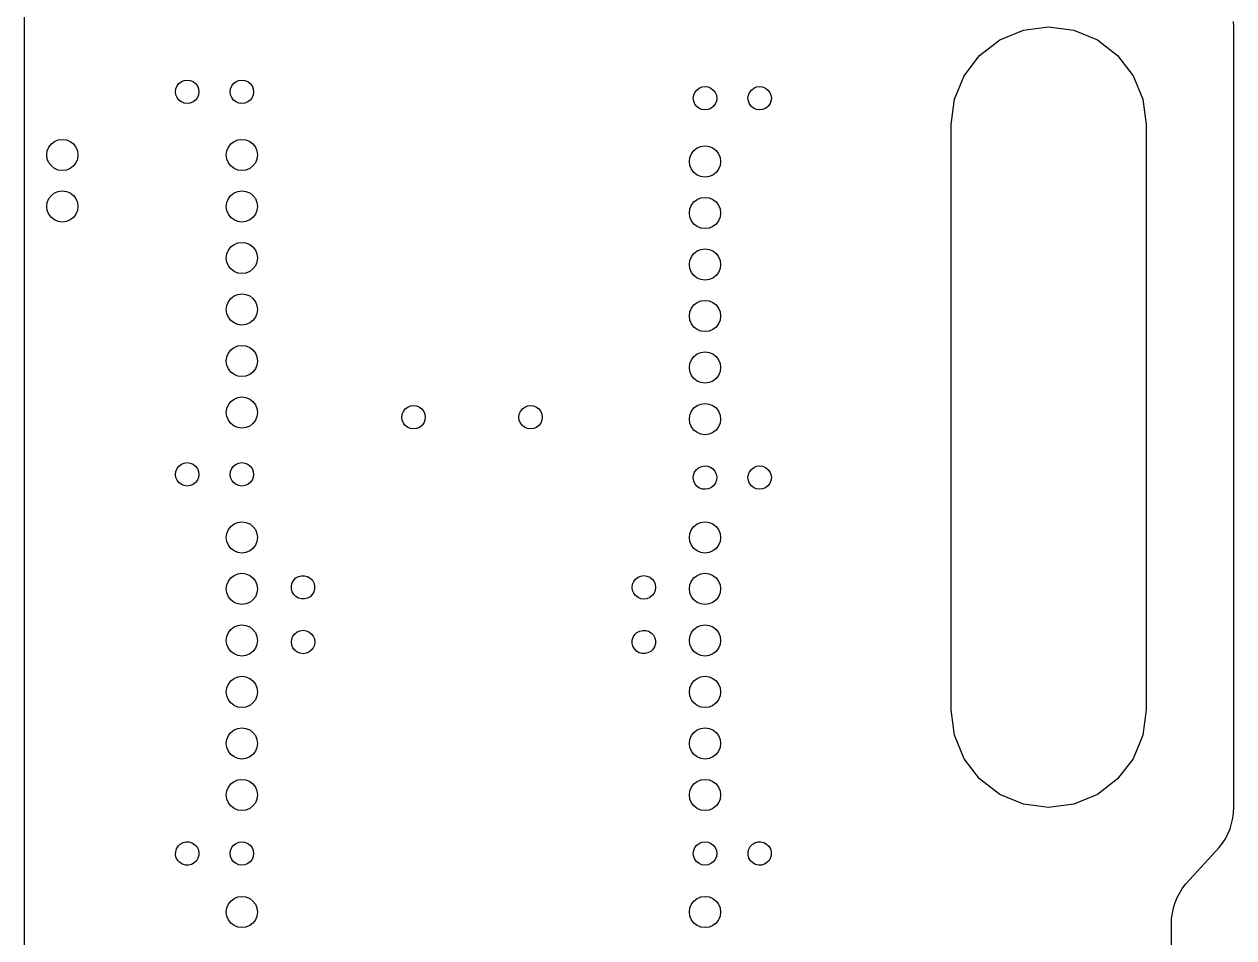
# Model space of a CAD drawing. Header units: millimetres. Extents: x -137 to 184, y -540 to -175.
# Drawn here: x 29.2 to 184.2, y -423.8 to -306.7 of the extents above; entities that cross this region are included whole.
import ezdxf

# ---------------------------------------------------------------- set-up
doc = ezdxf.new("R2010")
doc.units = ezdxf.units.MM
doc.layers.add('SectionCutEdges', color=7, linetype='Continuous')

msp = doc.modelspace()

# ---------------------------------------------------------------- linework, layer by layer
at = {"layer": 'SectionCutEdges'}
for p, q in [((29.21, -174.57), (29.21, -539.57)), ((184.21, -307.07), (184.18, -306.37)), ((154.22, -308.74), (157.24, -307.49)), ((157.24, -307.49), (160.47, -307.07)), ((160.47, -307.07), (163.71, -307.49)), ((163.71, -307.49), (166.72, -308.74)), ((184.21, -407.07), (184.21, -307.07)), ((151.63, -310.73), (154.22, -308.74)), ((166.72, -308.74), (169.31, -310.73)), ((149.65, -313.32), (151.63, -310.73)), ((169.31, -310.73), (171.3, -313.32)), ((48.65, -314.98), (48.8, -314.62)), ((48.8, -314.62), (49.04, -314.31)), ((49.04, -314.31), (49.35, -314.07)), ((49.35, -314.07), (49.71, -313.92)), ((49.71, -313.92), (50.1, -313.87)), ((50.1, -313.87), (50.49, -313.92)), ((50.49, -313.92), (50.85, -314.07)), ((50.85, -314.07), (51.16, -314.31)), ((51.16, -314.31), (51.4, -314.62)), ((51.4, -314.62), (51.55, -314.98)), ((55.65, -314.98), (55.8, -314.62)), ((55.8, -314.62), (56.04, -314.31)), ((56.04, -314.31), (56.35, -314.07)), ((56.35, -314.07), (56.71, -313.92)), ((56.71, -313.92), (57.1, -313.87)), ((57.1, -313.87), (57.49, -313.92)), ((57.49, -313.92), (57.85, -314.07)), ((57.85, -314.07), (58.16, -314.31)), ((58.16, -314.31), (58.4, -314.62)), ((58.4, -314.62), (58.55, -314.98)), ((148.4, -316.33), (149.65, -313.32)), ((171.3, -313.32), (172.55, -316.33)), ((48.6, -315.37), (48.65, -314.98)), ((48.65, -315.76), (48.6, -315.37)), ((48.8, -316.12), (48.65, -315.76)), ((49.04, -316.43), (48.8, -316.12)), ((51.4, -316.12), (51.16, -316.43)), ((51.55, -315.76), (51.4, -316.12)), ((51.55, -314.98), (51.6, -315.37)), ((51.6, -315.37), (51.55, -315.76)), ((55.6, -315.37), (55.65, -314.98)), ((55.65, -315.76), (55.6, -315.37)), ((55.8, -316.12), (55.65, -315.76)), ((56.04, -316.43), (55.8, -316.12)), ((58.4, -316.12), (58.16, -316.43)), ((58.55, -315.76), (58.4, -316.12)), ((58.55, -314.98), (58.6, -315.37)), ((58.6, -315.37), (58.55, -315.76)), ((114.95, -316.21), (115, -315.82)), ((115, -315.82), (115.15, -315.46)), ((115.15, -315.46), (115.39, -315.15)), ((115.39, -315.15), (115.7, -314.91)), ((115.7, -314.91), (116.06, -314.76)), ((116.06, -314.76), (116.45, -314.71)), ((116.45, -314.71), (116.83, -314.76)), ((116.83, -314.76), (117.2, -314.91)), ((117.2, -314.91), (117.51, -315.15)), ((117.51, -315.15), (117.75, -315.46)), ((117.75, -315.46), (117.9, -315.82)), ((117.9, -315.82), (117.95, -316.21)), ((121.95, -316.21), (122, -315.82)), ((122, -315.82), (122.15, -315.46)), ((122.15, -315.46), (122.39, -315.15)), ((122.39, -315.15), (122.7, -314.91)), ((122.7, -314.91), (123.06, -314.76)), ((123.06, -314.76), (123.45, -314.71)), ((123.45, -314.71), (123.83, -314.76)), ((123.83, -314.76), (124.2, -314.91)), ((124.2, -314.91), (124.51, -315.15)), ((124.51, -315.15), (124.75, -315.46)), ((124.75, -315.46), (124.9, -315.82)), ((124.9, -315.82), (124.95, -316.21)), ((49.35, -316.67), (49.04, -316.43)), ((49.71, -316.82), (49.35, -316.67)), ((50.1, -316.87), (49.71, -316.82)), ((50.49, -316.82), (50.1, -316.87)), ((50.85, -316.67), (50.49, -316.82)), ((51.16, -316.43), (50.85, -316.67)), ((56.35, -316.67), (56.04, -316.43)), ((56.71, -316.82), (56.35, -316.67)), ((57.1, -316.87), (56.71, -316.82)), ((57.49, -316.82), (57.1, -316.87)), ((57.85, -316.67), (57.49, -316.82)), ((58.16, -316.43), (57.85, -316.67)), ((115, -316.6), (114.95, -316.21)), ((115.15, -316.96), (115, -316.6)), ((115.39, -317.27), (115.15, -316.96)), ((115.7, -317.51), (115.39, -317.27)), ((116.06, -317.66), (115.7, -317.51)), ((116.45, -317.71), (116.06, -317.66)), ((116.83, -317.66), (116.45, -317.71)), ((117.2, -317.51), (116.83, -317.66)), ((117.51, -317.27), (117.2, -317.51)), ((117.75, -316.96), (117.51, -317.27)), ((117.9, -316.6), (117.75, -316.96)), ((117.95, -316.21), (117.9, -316.6)), ((122, -316.6), (121.95, -316.21)), ((122.15, -316.96), (122, -316.6)), ((122.39, -317.27), (122.15, -316.96)), ((122.7, -317.51), (122.39, -317.27)), ((123.06, -317.66), (122.7, -317.51)), ((123.45, -317.71), (123.06, -317.66)), ((123.83, -317.66), (123.45, -317.71)), ((124.2, -317.51), (123.83, -317.66)), ((124.51, -317.27), (124.2, -317.51)), ((124.75, -316.96), (124.51, -317.27)), ((124.9, -316.6), (124.75, -316.96)), ((124.95, -316.21), (124.9, -316.6)), ((147.97, -319.57), (148.4, -316.33)), ((172.55, -316.33), (172.97, -319.57)), ((147.97, -394.57), (147.97, -319.57)), ((172.97, -319.57), (172.97, -394.57)), ((32.37, -322.47), (32.69, -322.06)), ((32.69, -322.06), (33.1, -321.74)), ((33.1, -321.74), (33.58, -321.54)), ((33.58, -321.54), (34.1, -321.47)), ((34.1, -321.47), (34.62, -321.54)), ((34.62, -321.54), (35.1, -321.74)), ((35.1, -321.74), (35.51, -322.06)), ((35.51, -322.06), (35.83, -322.47)), ((55.37, -322.47), (55.69, -322.06)), ((55.69, -322.06), (56.1, -321.74)), ((56.1, -321.74), (56.58, -321.54)), ((56.58, -321.54), (57.1, -321.47)), ((57.1, -321.47), (57.62, -321.54)), ((57.62, -321.54), (58.1, -321.74)), ((58.1, -321.74), (58.51, -322.06)), ((58.51, -322.06), (58.83, -322.47)), ((115.45, -322.57), (115.93, -322.38)), ((115.93, -322.38), (116.45, -322.31)), ((116.45, -322.31), (116.96, -322.38)), ((116.96, -322.38), (117.45, -322.57)), ((32.1, -323.47), (32.17, -322.95)), ((32.17, -323.99), (32.1, -323.47)), ((32.17, -322.95), (32.37, -322.47)), ((35.83, -322.47), (36.03, -322.95)), ((36.03, -322.95), (36.1, -323.47)), ((36.1, -323.47), (36.03, -323.99)), ((55.1, -323.47), (55.17, -322.95)), ((55.17, -323.99), (55.1, -323.47)), ((55.17, -322.95), (55.37, -322.47)), ((58.83, -322.47), (59.03, -322.95)), ((59.03, -322.95), (59.1, -323.47)), ((59.1, -323.47), (59.03, -323.99)), ((114.45, -324.31), (114.51, -323.79)), ((114.51, -323.79), (114.71, -323.31)), ((114.71, -323.31), (115.03, -322.89)), ((115.03, -322.89), (115.45, -322.57)), ((117.45, -322.57), (117.86, -322.89)), ((117.86, -322.89), (118.18, -323.31)), ((118.18, -323.31), (118.38, -323.79)), ((118.38, -323.79), (118.45, -324.31)), ((32.37, -324.47), (32.17, -323.99)), ((32.69, -324.88), (32.37, -324.47)), ((33.1, -325.2), (32.69, -324.88)), ((33.58, -325.4), (33.1, -325.2)), ((34.1, -325.47), (33.58, -325.4)), ((34.62, -325.4), (34.1, -325.47)), ((35.1, -325.2), (34.62, -325.4)), ((35.51, -324.88), (35.1, -325.2)), ((35.83, -324.47), (35.51, -324.88)), ((36.03, -323.99), (35.83, -324.47)), ((55.37, -324.47), (55.17, -323.99)), ((55.69, -324.88), (55.37, -324.47)), ((56.1, -325.2), (55.69, -324.88)), ((56.58, -325.4), (56.1, -325.2)), ((57.1, -325.47), (56.58, -325.4)), ((57.62, -325.4), (57.1, -325.47)), ((58.1, -325.2), (57.62, -325.4)), ((58.51, -324.88), (58.1, -325.2)), ((58.83, -324.47), (58.51, -324.88)), ((59.03, -323.99), (58.83, -324.47)), ((114.51, -324.82), (114.45, -324.31)), ((114.71, -325.31), (114.51, -324.82)), ((115.03, -325.72), (114.71, -325.31)), ((118.18, -325.31), (117.86, -325.72)), ((118.38, -324.82), (118.18, -325.31)), ((118.45, -324.31), (118.38, -324.82)), ((115.45, -326.04), (115.03, -325.72)), ((115.93, -326.24), (115.45, -326.04)), ((116.45, -326.31), (115.93, -326.24)), ((116.96, -326.24), (116.45, -326.31)), ((117.45, -326.04), (116.96, -326.24)), ((117.86, -325.72), (117.45, -326.04)), ((32.69, -328.66), (33.1, -328.34)), ((33.1, -328.34), (33.58, -328.14)), ((33.58, -328.14), (34.1, -328.07)), ((34.1, -328.07), (34.62, -328.14)), ((34.62, -328.14), (35.1, -328.34)), ((35.1, -328.34), (35.51, -328.66)), ((55.69, -328.66), (56.1, -328.34)), ((56.1, -328.34), (56.58, -328.14)), ((56.58, -328.14), (57.1, -328.07)), ((57.1, -328.07), (57.62, -328.14)), ((57.62, -328.14), (58.1, -328.34)), ((58.1, -328.34), (58.51, -328.66)), ((32.1, -330.07), (32.17, -329.55)), ((32.17, -330.59), (32.1, -330.07)), ((32.17, -329.55), (32.37, -329.07)), ((32.37, -329.07), (32.69, -328.66)), ((35.51, -328.66), (35.83, -329.07)), ((35.83, -329.07), (36.03, -329.55)), ((36.03, -329.55), (36.1, -330.07)), ((36.1, -330.07), (36.03, -330.59)), ((55.1, -330.07), (55.17, -329.55)), ((55.17, -330.59), (55.1, -330.07)), ((55.17, -329.55), (55.37, -329.07)), ((55.37, -329.07), (55.69, -328.66)), ((58.51, -328.66), (58.83, -329.07)), ((58.83, -329.07), (59.03, -329.55)), ((59.03, -329.55), (59.1, -330.07)), ((59.1, -330.07), (59.03, -330.59)), ((114.51, -330.39), (114.71, -329.91)), ((114.71, -329.91), (115.03, -329.49)), ((115.03, -329.49), (115.45, -329.17)), ((115.45, -329.17), (115.93, -328.98)), ((115.93, -328.98), (116.45, -328.91)), ((116.45, -328.91), (116.96, -328.98)), ((116.96, -328.98), (117.45, -329.17)), ((117.45, -329.17), (117.86, -329.49)), ((117.86, -329.49), (118.18, -329.91)), ((118.18, -329.91), (118.38, -330.39)), ((32.37, -331.07), (32.17, -330.59)), ((32.69, -331.48), (32.37, -331.07)), ((33.1, -331.8), (32.69, -331.48)), ((35.51, -331.48), (35.1, -331.8)), ((35.83, -331.07), (35.51, -331.48)), ((36.03, -330.59), (35.83, -331.07)), ((55.37, -331.07), (55.17, -330.59)), ((55.69, -331.48), (55.37, -331.07)), ((56.1, -331.8), (55.69, -331.48)), ((58.51, -331.48), (58.1, -331.8)), ((58.83, -331.07), (58.51, -331.48)), ((59.03, -330.59), (58.83, -331.07)), ((114.45, -330.91), (114.51, -330.39)), ((114.51, -331.42), (114.45, -330.91)), ((114.71, -331.91), (114.51, -331.42)), ((118.38, -331.42), (118.18, -331.91)), ((118.38, -330.39), (118.45, -330.91)), ((118.45, -330.91), (118.38, -331.42)), ((33.58, -332), (33.1, -331.8)), ((34.1, -332.07), (33.58, -332)), ((34.62, -332), (34.1, -332.07)), ((35.1, -331.8), (34.62, -332)), ((56.58, -332), (56.1, -331.8)), ((57.1, -332.07), (56.58, -332)), ((57.62, -332), (57.1, -332.07)), ((58.1, -331.8), (57.62, -332)), ((115.03, -332.32), (114.71, -331.91)), ((115.45, -332.64), (115.03, -332.32)), ((115.93, -332.84), (115.45, -332.64)), ((116.45, -332.91), (115.93, -332.84)), ((116.96, -332.84), (116.45, -332.91)), ((117.45, -332.64), (116.96, -332.84)), ((117.86, -332.32), (117.45, -332.64)), ((118.18, -331.91), (117.86, -332.32)), ((56.1, -334.94), (56.58, -334.74)), ((56.58, -334.74), (57.1, -334.67)), ((57.1, -334.67), (57.62, -334.74)), ((57.62, -334.74), (58.1, -334.94)), ((55.1, -336.67), (55.17, -336.15)), ((55.17, -336.15), (55.37, -335.67)), ((55.37, -335.67), (55.69, -335.26)), ((55.69, -335.26), (56.1, -334.94)), ((58.1, -334.94), (58.51, -335.26)), ((58.51, -335.26), (58.83, -335.67)), ((58.83, -335.67), (59.03, -336.15)), ((59.03, -336.15), (59.1, -336.67)), ((114.71, -336.51), (115.03, -336.09)), ((115.03, -336.09), (115.45, -335.77)), ((115.45, -335.77), (115.93, -335.58)), ((115.93, -335.58), (116.45, -335.51)), ((116.45, -335.51), (116.96, -335.58)), ((116.96, -335.58), (117.45, -335.77)), ((117.45, -335.77), (117.86, -336.09)), ((117.86, -336.09), (118.18, -336.51)), ((55.17, -337.19), (55.1, -336.67)), ((55.37, -337.67), (55.17, -337.19)), ((55.69, -338.08), (55.37, -337.67)), ((58.83, -337.67), (58.51, -338.08)), ((59.03, -337.19), (58.83, -337.67)), ((59.1, -336.67), (59.03, -337.19)), ((114.45, -337.51), (114.51, -336.99)), ((114.51, -338.02), (114.45, -337.51)), ((114.51, -336.99), (114.71, -336.51)), ((118.18, -336.51), (118.38, -336.99)), ((118.38, -336.99), (118.45, -337.51)), ((118.45, -337.51), (118.38, -338.02)), ((56.1, -338.4), (55.69, -338.08)), ((56.58, -338.6), (56.1, -338.4)), ((57.1, -338.67), (56.58, -338.6)), ((57.62, -338.6), (57.1, -338.67)), ((58.1, -338.4), (57.62, -338.6)), ((58.51, -338.08), (58.1, -338.4)), ((114.71, -338.51), (114.51, -338.02)), ((115.03, -338.92), (114.71, -338.51)), ((115.45, -339.24), (115.03, -338.92)), ((115.93, -339.44), (115.45, -339.24)), ((116.45, -339.51), (115.93, -339.44)), ((116.96, -339.44), (116.45, -339.51)), ((117.45, -339.24), (116.96, -339.44)), ((117.86, -338.92), (117.45, -339.24)), ((118.18, -338.51), (117.86, -338.92)), ((118.38, -338.02), (118.18, -338.51)), ((55.17, -342.75), (55.37, -342.27)), ((55.37, -342.27), (55.69, -341.86)), ((55.69, -341.86), (56.1, -341.54)), ((56.1, -341.54), (56.58, -341.34)), ((56.58, -341.34), (57.1, -341.27)), ((57.1, -341.27), (57.62, -341.34)), ((57.62, -341.34), (58.1, -341.54)), ((58.1, -341.54), (58.51, -341.86)), ((58.51, -341.86), (58.83, -342.27)), ((58.83, -342.27), (59.03, -342.75)), ((115.03, -342.69), (115.45, -342.37)), ((115.45, -342.37), (115.93, -342.18)), ((115.93, -342.18), (116.45, -342.11)), ((116.45, -342.11), (116.96, -342.18)), ((116.96, -342.18), (117.45, -342.37)), ((117.45, -342.37), (117.86, -342.69)), ((55.1, -343.27), (55.17, -342.75)), ((55.17, -343.79), (55.1, -343.27)), ((55.37, -344.27), (55.17, -343.79)), ((59.03, -343.79), (58.83, -344.27)), ((59.03, -342.75), (59.1, -343.27)), ((59.1, -343.27), (59.03, -343.79)), ((114.45, -344.11), (114.51, -343.59)), ((114.51, -343.59), (114.71, -343.11)), ((114.71, -343.11), (115.03, -342.69)), ((117.86, -342.69), (118.18, -343.11)), ((118.18, -343.11), (118.38, -343.59)), ((118.38, -343.59), (118.45, -344.11)), ((55.69, -344.68), (55.37, -344.27)), ((56.1, -345), (55.69, -344.68)), ((56.58, -345.2), (56.1, -345)), ((57.1, -345.27), (56.58, -345.2)), ((57.62, -345.2), (57.1, -345.27)), ((58.1, -345), (57.62, -345.2)), ((58.51, -344.68), (58.1, -345)), ((58.83, -344.27), (58.51, -344.68)), ((114.51, -344.62), (114.45, -344.11)), ((114.71, -345.11), (114.51, -344.62)), ((115.03, -345.52), (114.71, -345.11)), ((115.45, -345.84), (115.03, -345.52)), ((117.86, -345.52), (117.45, -345.84)), ((118.18, -345.11), (117.86, -345.52)), ((118.38, -344.62), (118.18, -345.11)), ((118.45, -344.11), (118.38, -344.62)), ((115.93, -346.04), (115.45, -345.84)), ((116.45, -346.11), (115.93, -346.04)), ((116.96, -346.04), (116.45, -346.11)), ((117.45, -345.84), (116.96, -346.04)), ((55.37, -348.87), (55.69, -348.46)), ((55.69, -348.46), (56.1, -348.14)), ((56.1, -348.14), (56.58, -347.94)), ((56.58, -347.94), (57.1, -347.87)), ((57.1, -347.87), (57.62, -347.94)), ((57.62, -347.94), (58.1, -348.14)), ((58.1, -348.14), (58.51, -348.46)), ((58.51, -348.46), (58.83, -348.87)), ((115.93, -348.78), (116.45, -348.71)), ((116.45, -348.71), (116.96, -348.78)), ((55.1, -349.87), (55.17, -349.35)), ((55.17, -350.39), (55.1, -349.87)), ((55.17, -349.35), (55.37, -348.87)), ((58.83, -348.87), (59.03, -349.35)), ((59.03, -349.35), (59.1, -349.87)), ((59.1, -349.87), (59.03, -350.39)), ((114.45, -350.71), (114.51, -350.19)), ((114.51, -350.19), (114.71, -349.71)), ((114.71, -349.71), (115.03, -349.29)), ((115.03, -349.29), (115.45, -348.97)), ((115.45, -348.97), (115.93, -348.78)), ((116.96, -348.78), (117.45, -348.97)), ((117.45, -348.97), (117.86, -349.29)), ((117.86, -349.29), (118.18, -349.71)), ((118.18, -349.71), (118.38, -350.19)), ((118.38, -350.19), (118.45, -350.71)), ((55.37, -350.87), (55.17, -350.39)), ((55.69, -351.28), (55.37, -350.87)), ((56.1, -351.6), (55.69, -351.28)), ((56.58, -351.8), (56.1, -351.6)), ((57.1, -351.87), (56.58, -351.8)), ((57.62, -351.8), (57.1, -351.87)), ((58.1, -351.6), (57.62, -351.8)), ((58.51, -351.28), (58.1, -351.6)), ((58.83, -350.87), (58.51, -351.28)), ((59.03, -350.39), (58.83, -350.87)), ((114.51, -351.22), (114.45, -350.71)), ((114.71, -351.71), (114.51, -351.22)), ((115.03, -352.12), (114.71, -351.71)), ((118.18, -351.71), (117.86, -352.12)), ((118.38, -351.22), (118.18, -351.71)), ((118.45, -350.71), (118.38, -351.22)), ((115.45, -352.44), (115.03, -352.12)), ((115.93, -352.64), (115.45, -352.44)), ((116.45, -352.71), (115.93, -352.64)), ((116.96, -352.64), (116.45, -352.71)), ((117.45, -352.44), (116.96, -352.64)), ((117.86, -352.12), (117.45, -352.44)), ((55.69, -355.06), (56.1, -354.74)), ((56.1, -354.74), (56.58, -354.54)), ((56.58, -354.54), (57.1, -354.47)), ((57.1, -354.47), (57.62, -354.54)), ((57.62, -354.54), (58.1, -354.74)), ((58.1, -354.74), (58.51, -355.06)), ((55.1, -356.47), (55.17, -355.95)), ((55.17, -356.99), (55.1, -356.47)), ((55.17, -355.95), (55.37, -355.47)), ((55.37, -355.47), (55.69, -355.06)), ((58.51, -355.06), (58.83, -355.47)), ((58.83, -355.47), (59.03, -355.95)), ((59.03, -355.95), (59.1, -356.47)), ((59.1, -356.47), (59.03, -356.99)), ((77.65, -356.68), (77.8, -356.32)), ((77.8, -356.32), (78.04, -356.01)), ((78.04, -356.01), (78.35, -355.77)), ((78.35, -355.77), (78.71, -355.62)), ((78.71, -355.62), (79.1, -355.57)), ((79.1, -355.57), (79.49, -355.62)), ((79.49, -355.62), (79.85, -355.77)), ((79.85, -355.77), (80.16, -356.01)), ((80.16, -356.01), (80.4, -356.32)), ((80.4, -356.32), (80.55, -356.68)), ((92.65, -356.68), (92.8, -356.32)), ((92.8, -356.32), (93.04, -356.01)), ((93.04, -356.01), (93.35, -355.77)), ((93.35, -355.77), (93.71, -355.62)), ((93.71, -355.62), (94.1, -355.57)), ((94.1, -355.57), (94.49, -355.62)), ((94.49, -355.62), (94.85, -355.77)), ((94.85, -355.77), (95.16, -356.01)), ((95.16, -356.01), (95.4, -356.32)), ((95.4, -356.32), (95.55, -356.68)), ((114.51, -356.79), (114.71, -356.31)), ((114.71, -356.31), (115.03, -355.89)), ((115.03, -355.89), (115.45, -355.57)), ((115.45, -355.57), (115.93, -355.38)), ((115.93, -355.38), (116.45, -355.31)), ((116.45, -355.31), (116.96, -355.38)), ((116.96, -355.38), (117.45, -355.57)), ((117.45, -355.57), (117.86, -355.89)), ((117.86, -355.89), (118.18, -356.31)), ((118.18, -356.31), (118.38, -356.79)), ((55.37, -357.47), (55.17, -356.99)), ((55.69, -357.88), (55.37, -357.47)), ((56.1, -358.2), (55.69, -357.88)), ((58.51, -357.88), (58.1, -358.2)), ((58.83, -357.47), (58.51, -357.88)), ((59.03, -356.99), (58.83, -357.47)), ((77.6, -357.07), (77.65, -356.68)), ((77.65, -357.45), (77.6, -357.07)), ((77.8, -357.82), (77.65, -357.45)), ((78.04, -358.13), (77.8, -357.82)), ((80.4, -357.82), (80.16, -358.13)), ((80.55, -357.45), (80.4, -357.82)), ((80.55, -356.68), (80.6, -357.07)), ((80.6, -357.07), (80.55, -357.45)), ((92.6, -357.07), (92.65, -356.68)), ((92.65, -357.45), (92.6, -357.07)), ((92.8, -357.82), (92.65, -357.45)), ((93.04, -358.13), (92.8, -357.82)), ((95.4, -357.82), (95.16, -358.13)), ((95.55, -357.45), (95.4, -357.82)), ((95.55, -356.68), (95.6, -357.07)), ((95.6, -357.07), (95.55, -357.45)), ((114.45, -357.31), (114.51, -356.79)), ((114.51, -357.82), (114.45, -357.31)), ((114.71, -358.31), (114.51, -357.82)), ((118.38, -357.82), (118.18, -358.31)), ((118.38, -356.79), (118.45, -357.31)), ((118.45, -357.31), (118.38, -357.82)), ((56.58, -358.4), (56.1, -358.2)), ((57.1, -358.47), (56.58, -358.4)), ((57.62, -358.4), (57.1, -358.47)), ((58.1, -358.2), (57.62, -358.4)), ((78.35, -358.37), (78.04, -358.13)), ((78.71, -358.52), (78.35, -358.37)), ((79.1, -358.57), (78.71, -358.52)), ((79.49, -358.52), (79.1, -358.57)), ((79.85, -358.37), (79.49, -358.52)), ((80.16, -358.13), (79.85, -358.37)), ((93.35, -358.37), (93.04, -358.13)), ((93.71, -358.52), (93.35, -358.37)), ((94.1, -358.57), (93.71, -358.52)), ((94.49, -358.52), (94.1, -358.57)), ((94.85, -358.37), (94.49, -358.52)), ((95.16, -358.13), (94.85, -358.37)), ((115.03, -358.72), (114.71, -358.31)), ((115.45, -359.04), (115.03, -358.72)), ((115.93, -359.24), (115.45, -359.04)), ((116.45, -359.31), (115.93, -359.24)), ((116.96, -359.24), (116.45, -359.31)), ((117.45, -359.04), (116.96, -359.24)), ((117.86, -358.72), (117.45, -359.04)), ((118.18, -358.31), (117.86, -358.72)), ((48.6, -364.39), (48.65, -364.01)), ((48.65, -364.01), (48.8, -363.64)), ((48.8, -363.64), (49.04, -363.33)), ((49.04, -363.33), (49.35, -363.09)), ((49.35, -363.09), (49.71, -362.94)), ((49.71, -362.94), (50.1, -362.89)), ((50.1, -362.89), (50.49, -362.94)), ((50.49, -362.94), (50.85, -363.09)), ((50.85, -363.09), (51.16, -363.33)), ((51.16, -363.33), (51.4, -363.64)), ((51.4, -363.64), (51.55, -364.01)), ((51.55, -364.01), (51.6, -364.39)), ((55.6, -364.39), (55.65, -364.01)), ((55.65, -364.01), (55.8, -363.64)), ((55.8, -363.64), (56.04, -363.33)), ((56.04, -363.33), (56.35, -363.09)), ((56.35, -363.09), (56.71, -362.94)), ((56.71, -362.94), (57.1, -362.89)), ((57.1, -362.89), (57.49, -362.94)), ((57.49, -362.94), (57.85, -363.09)), ((57.85, -363.09), (58.16, -363.33)), ((58.16, -363.33), (58.4, -363.64)), ((58.4, -363.64), (58.55, -364.01)), ((58.55, -364.01), (58.6, -364.39)), ((114.98, -364.5), (115.11, -364.13)), ((115.11, -364.13), (115.33, -363.81)), ((115.33, -363.81), (115.63, -363.55)), ((115.63, -363.55), (115.98, -363.38)), ((115.98, -363.38), (116.37, -363.31)), ((116.37, -363.31), (116.76, -363.34)), ((116.76, -363.34), (117.13, -363.48)), ((117.13, -363.48), (117.45, -363.7)), ((117.45, -363.7), (117.71, -364)), ((117.71, -364), (117.87, -364.35)), ((122, -364.42), (122.15, -364.06)), ((122.15, -364.06), (122.39, -363.75)), ((122.39, -363.75), (122.7, -363.51)), ((122.7, -363.51), (123.06, -363.36)), ((123.06, -363.36), (123.45, -363.31)), ((123.45, -363.31), (123.83, -363.36)), ((123.83, -363.36), (124.2, -363.51)), ((124.2, -363.51), (124.51, -363.75)), ((124.51, -363.75), (124.75, -364.06)), ((124.75, -364.06), (124.9, -364.42)), ((48.65, -364.78), (48.6, -364.39)), ((48.8, -365.14), (48.65, -364.78)), ((49.04, -365.45), (48.8, -365.14)), ((49.35, -365.69), (49.04, -365.45)), ((49.71, -365.84), (49.35, -365.69)), ((50.85, -365.69), (50.49, -365.84)), ((51.16, -365.45), (50.85, -365.69)), ((51.4, -365.14), (51.16, -365.45)), ((51.55, -364.78), (51.4, -365.14)), ((51.6, -364.39), (51.55, -364.78)), ((55.65, -364.78), (55.6, -364.39)), ((55.8, -365.14), (55.65, -364.78)), ((56.04, -365.45), (55.8, -365.14)), ((56.35, -365.69), (56.04, -365.45)), ((56.71, -365.84), (56.35, -365.69)), ((57.85, -365.69), (57.49, -365.84)), ((58.16, -365.45), (57.85, -365.69)), ((58.4, -365.14), (58.16, -365.45)), ((58.55, -364.78), (58.4, -365.14)), ((58.6, -364.39), (58.55, -364.78)), ((114.95, -364.89), (114.98, -364.5)), ((115.02, -365.27), (114.95, -364.89)), ((115.19, -365.63), (115.02, -365.27)), ((115.44, -365.93), (115.19, -365.63)), ((117.78, -365.49), (117.56, -365.82)), ((117.91, -365.12), (117.78, -365.49)), ((117.87, -364.35), (117.94, -364.73)), ((117.94, -364.73), (117.91, -365.12)), ((121.95, -364.81), (122, -364.42)), ((122, -365.2), (121.95, -364.81)), ((122.15, -365.56), (122, -365.2)), ((122.39, -365.87), (122.15, -365.56)), ((124.75, -365.56), (124.51, -365.87)), ((124.9, -365.2), (124.75, -365.56)), ((124.9, -364.42), (124.95, -364.81)), ((124.95, -364.81), (124.9, -365.2)), ((50.1, -365.89), (49.71, -365.84)), ((50.49, -365.84), (50.1, -365.89)), ((57.1, -365.89), (56.71, -365.84)), ((57.49, -365.84), (57.1, -365.89)), ((115.76, -366.15), (115.44, -365.93)), ((116.13, -366.28), (115.76, -366.15)), ((116.52, -366.31), (116.13, -366.28)), ((116.91, -366.24), (116.52, -366.31)), ((117.26, -366.07), (116.91, -366.24)), ((117.56, -365.82), (117.26, -366.07)), ((122.7, -366.11), (122.39, -365.87)), ((123.06, -366.26), (122.7, -366.11)), ((123.45, -366.31), (123.06, -366.26)), ((123.83, -366.26), (123.45, -366.31)), ((124.2, -366.11), (123.83, -366.26)), ((124.51, -365.87), (124.2, -366.11)), ((55.1, -372.47), (55.17, -371.95)), ((55.17, -371.95), (55.37, -371.47)), ((55.37, -371.47), (55.69, -371.06)), ((55.69, -371.06), (56.1, -370.74)), ((56.1, -370.74), (56.58, -370.54)), ((56.58, -370.54), (57.1, -370.47)), ((57.1, -370.47), (57.62, -370.54)), ((57.62, -370.54), (58.1, -370.74)), ((58.1, -370.74), (58.51, -371.06)), ((58.51, -371.06), (58.83, -371.47)), ((58.83, -371.47), (59.03, -371.95)), ((59.03, -371.95), (59.1, -372.47)), ((114.45, -372.47), (114.51, -371.95)), ((114.51, -371.95), (114.71, -371.47)), ((114.71, -371.47), (115.03, -371.06)), ((115.03, -371.06), (115.45, -370.74)), ((115.45, -370.74), (115.93, -370.54)), ((115.93, -370.54), (116.45, -370.47)), ((116.45, -370.47), (116.96, -370.54)), ((116.96, -370.54), (117.45, -370.74)), ((117.45, -370.74), (117.86, -371.06)), ((117.86, -371.06), (118.18, -371.47)), ((118.18, -371.47), (118.38, -371.95)), ((118.38, -371.95), (118.45, -372.47)), ((55.17, -372.99), (55.1, -372.47)), ((55.37, -373.47), (55.17, -372.99)), ((55.69, -373.88), (55.37, -373.47)), ((58.83, -373.47), (58.51, -373.88)), ((59.03, -372.99), (58.83, -373.47)), ((59.1, -372.47), (59.03, -372.99)), ((114.51, -372.99), (114.45, -372.47)), ((114.71, -373.47), (114.51, -372.99)), ((115.03, -373.88), (114.71, -373.47)), ((118.18, -373.47), (117.86, -373.88)), ((118.38, -372.99), (118.18, -373.47)), ((118.45, -372.47), (118.38, -372.99)), ((56.1, -374.2), (55.69, -373.88)), ((56.58, -374.4), (56.1, -374.2)), ((57.1, -374.47), (56.58, -374.4)), ((57.62, -374.4), (57.1, -374.47)), ((58.1, -374.2), (57.62, -374.4)), ((58.51, -373.88), (58.1, -374.2)), ((115.45, -374.2), (115.03, -373.88)), ((115.93, -374.4), (115.45, -374.2)), ((116.45, -374.47), (115.93, -374.4)), ((116.96, -374.4), (116.45, -374.47)), ((117.45, -374.2), (116.96, -374.4)), ((117.86, -373.88), (117.45, -374.2)), ((55.17, -378.55), (55.37, -378.07)), ((55.37, -378.07), (55.69, -377.66)), ((55.69, -377.66), (56.1, -377.34)), ((56.1, -377.34), (56.58, -377.14)), ((56.58, -377.14), (57.1, -377.07)), ((57.1, -377.07), (57.62, -377.14)), ((57.62, -377.14), (58.1, -377.34)), ((58.1, -377.34), (58.51, -377.66)), ((58.51, -377.66), (58.83, -378.07)), ((58.83, -378.07), (59.03, -378.55)), ((63.55, -378.29), (63.75, -377.95)), ((63.75, -377.95), (64.03, -377.67)), ((64.03, -377.67), (64.37, -377.48)), ((64.37, -377.48), (64.75, -377.38)), ((64.75, -377.38), (65.14, -377.38)), ((65.14, -377.38), (65.52, -377.49)), ((65.52, -377.49), (65.86, -377.69)), ((65.86, -377.69), (66.13, -377.97)), ((66.13, -377.97), (66.33, -378.31)), ((107.16, -378.48), (107.31, -378.12)), ((107.31, -378.12), (107.55, -377.81)), ((107.55, -377.81), (107.86, -377.57)), ((107.86, -377.57), (108.22, -377.42)), ((108.22, -377.42), (108.61, -377.37)), ((108.61, -377.37), (109, -377.42)), ((109, -377.42), (109.36, -377.57)), ((109.36, -377.57), (109.67, -377.81)), ((109.67, -377.81), (109.91, -378.12)), ((109.91, -378.12), (110.06, -378.48)), ((114.51, -378.55), (114.71, -378.07)), ((114.71, -378.07), (115.03, -377.66)), ((115.03, -377.66), (115.45, -377.34)), ((115.45, -377.34), (115.93, -377.14)), ((115.93, -377.14), (116.45, -377.07)), ((116.45, -377.07), (116.96, -377.14)), ((116.96, -377.14), (117.45, -377.34)), ((117.45, -377.34), (117.86, -377.66)), ((117.86, -377.66), (118.18, -378.07)), ((118.18, -378.07), (118.38, -378.55)), ((55.1, -379.07), (55.17, -378.55)), ((55.17, -379.59), (55.1, -379.07)), ((55.37, -380.07), (55.17, -379.59)), ((59.03, -379.59), (58.83, -380.07)), ((59.03, -378.55), (59.1, -379.07)), ((59.1, -379.07), (59.03, -379.59)), ((63.45, -378.67), (63.55, -378.29)), ((63.45, -379.06), (63.45, -378.67)), ((63.55, -379.44), (63.45, -379.06)), ((63.74, -379.78), (63.55, -379.44)), ((66.32, -379.45), (66.12, -379.79)), ((66.42, -379.08), (66.32, -379.45)), ((66.33, -378.31), (66.42, -378.68)), ((66.42, -378.68), (66.42, -379.08)), ((107.11, -378.87), (107.16, -378.48)), ((107.16, -379.26), (107.11, -378.87)), ((107.31, -379.62), (107.16, -379.26)), ((107.55, -379.93), (107.31, -379.62)), ((109.91, -379.62), (109.67, -379.93)), ((110.06, -379.26), (109.91, -379.62)), ((110.06, -378.48), (110.11, -378.87)), ((110.11, -378.87), (110.06, -379.26)), ((114.45, -379.07), (114.51, -378.55)), ((114.51, -379.59), (114.45, -379.07)), ((114.71, -380.07), (114.51, -379.59)), ((118.38, -379.59), (118.18, -380.07)), ((118.38, -378.55), (118.45, -379.07)), ((118.45, -379.07), (118.38, -379.59)), ((55.69, -380.48), (55.37, -380.07)), ((56.1, -380.8), (55.69, -380.48)), ((56.58, -381), (56.1, -380.8)), ((57.1, -381.07), (56.58, -381)), ((57.62, -381), (57.1, -381.07)), ((58.1, -380.8), (57.62, -381)), ((58.51, -380.48), (58.1, -380.8)), ((58.83, -380.07), (58.51, -380.48)), ((64.02, -380.05), (63.74, -379.78)), ((64.35, -380.25), (64.02, -380.05)), ((64.73, -380.36), (64.35, -380.25)), ((65.12, -380.36), (64.73, -380.36)), ((65.5, -380.26), (65.12, -380.36)), ((65.84, -380.07), (65.5, -380.26)), ((66.12, -379.79), (65.84, -380.07)), ((107.86, -380.17), (107.55, -379.93)), ((108.22, -380.32), (107.86, -380.17)), ((108.61, -380.37), (108.22, -380.32)), ((109, -380.32), (108.61, -380.37)), ((109.36, -380.17), (109, -380.32)), ((109.67, -379.93), (109.36, -380.17)), ((115.03, -380.48), (114.71, -380.07)), ((115.45, -380.8), (115.03, -380.48)), ((115.93, -381), (115.45, -380.8)), ((116.45, -381.07), (115.93, -381)), ((116.96, -381), (116.45, -381.07)), ((117.45, -380.8), (116.96, -381)), ((117.86, -380.48), (117.45, -380.8)), ((118.18, -380.07), (117.86, -380.48)), ((55.37, -384.67), (55.69, -384.26)), ((55.69, -384.26), (56.1, -383.94)), ((56.1, -383.94), (56.58, -383.74)), ((56.58, -383.74), (57.1, -383.67)), ((57.1, -383.67), (57.62, -383.74)), ((57.62, -383.74), (58.1, -383.94)), ((58.1, -383.94), (58.51, -384.26)), ((58.51, -384.26), (58.83, -384.67)), ((64.55, -384.42), (64.94, -384.37)), ((64.94, -384.37), (65.32, -384.42)), ((108.08, -384.47), (108.46, -384.38)), ((108.46, -384.38), (108.85, -384.39)), ((108.85, -384.39), (109.22, -384.5)), ((114.71, -384.67), (115.03, -384.26)), ((115.03, -384.26), (115.45, -383.94)), ((115.45, -383.94), (115.93, -383.74)), ((115.93, -383.74), (116.45, -383.67)), ((116.45, -383.67), (116.96, -383.74)), ((116.96, -383.74), (117.45, -383.94)), ((117.45, -383.94), (117.86, -384.26)), ((117.86, -384.26), (118.18, -384.67)), ((55.1, -385.67), (55.17, -385.15)), ((55.17, -386.19), (55.1, -385.67)), ((55.17, -385.15), (55.37, -384.67)), ((58.83, -384.67), (59.03, -385.15)), ((59.03, -385.15), (59.1, -385.67)), ((59.1, -385.67), (59.03, -386.19)), ((63.44, -385.87), (63.49, -385.48)), ((63.49, -386.26), (63.44, -385.87)), ((63.49, -385.48), (63.64, -385.12)), ((63.64, -385.12), (63.88, -384.81)), ((63.88, -384.81), (64.19, -384.57)), ((64.19, -384.57), (64.55, -384.42)), ((65.32, -384.42), (65.69, -384.57)), ((65.69, -384.57), (66, -384.81)), ((66, -384.81), (66.24, -385.12)), ((66.24, -385.12), (66.39, -385.48)), ((66.39, -385.48), (66.44, -385.87)), ((66.44, -385.87), (66.39, -386.26)), ((107.12, -386.02), (107.13, -385.63)), ((107.13, -385.63), (107.24, -385.26)), ((107.24, -385.26), (107.45, -384.92)), ((107.45, -384.92), (107.73, -384.65)), ((107.73, -384.65), (108.08, -384.47)), ((109.22, -384.5), (109.56, -384.71)), ((109.56, -384.71), (109.83, -384.99)), ((109.83, -384.99), (110.01, -385.34)), ((110.01, -385.34), (110.1, -385.72)), ((110.1, -385.72), (110.09, -386.11)), ((114.45, -385.67), (114.51, -385.15)), ((114.51, -386.19), (114.45, -385.67)), ((114.51, -385.15), (114.71, -384.67)), ((118.18, -384.67), (118.38, -385.15)), ((118.38, -385.15), (118.45, -385.67)), ((118.45, -385.67), (118.38, -386.19)), ((55.37, -386.67), (55.17, -386.19)), ((55.69, -387.08), (55.37, -386.67)), ((56.1, -387.4), (55.69, -387.08)), ((56.58, -387.6), (56.1, -387.4)), ((58.1, -387.4), (57.62, -387.6)), ((58.51, -387.08), (58.1, -387.4)), ((58.83, -386.67), (58.51, -387.08)), ((59.03, -386.19), (58.83, -386.67)), ((63.64, -386.62), (63.49, -386.26)), ((63.88, -386.93), (63.64, -386.62)), ((64.19, -387.17), (63.88, -386.93)), ((64.55, -387.32), (64.19, -387.17)), ((64.94, -387.37), (64.55, -387.32)), ((65.32, -387.32), (64.94, -387.37)), ((65.69, -387.17), (65.32, -387.32)), ((66, -386.93), (65.69, -387.17)), ((66.24, -386.62), (66, -386.93)), ((66.39, -386.26), (66.24, -386.62)), ((107.21, -386.4), (107.12, -386.02)), ((107.39, -386.75), (107.21, -386.4)), ((107.66, -387.03), (107.39, -386.75)), ((107.99, -387.24), (107.66, -387.03)), ((108.37, -387.35), (107.99, -387.24)), ((108.76, -387.36), (108.37, -387.35)), ((109.14, -387.27), (108.76, -387.36)), ((109.49, -387.09), (109.14, -387.27)), ((109.77, -386.82), (109.49, -387.09)), ((109.98, -386.49), (109.77, -386.82)), ((110.09, -386.11), (109.98, -386.49)), ((114.71, -386.67), (114.51, -386.19)), ((115.03, -387.08), (114.71, -386.67)), ((115.45, -387.4), (115.03, -387.08)), ((115.93, -387.6), (115.45, -387.4)), ((117.45, -387.4), (116.96, -387.6)), ((117.86, -387.08), (117.45, -387.4)), ((118.18, -386.67), (117.86, -387.08)), ((118.38, -386.19), (118.18, -386.67)), ((57.1, -387.67), (56.58, -387.6)), ((57.62, -387.6), (57.1, -387.67)), ((116.45, -387.67), (115.93, -387.6)), ((116.96, -387.6), (116.45, -387.67)), ((55.69, -390.86), (56.1, -390.54)), ((56.1, -390.54), (56.58, -390.34)), ((56.58, -390.34), (57.1, -390.27)), ((57.1, -390.27), (57.62, -390.34)), ((57.62, -390.34), (58.1, -390.54)), ((58.1, -390.54), (58.51, -390.86)), ((115.03, -390.86), (115.45, -390.54)), ((115.45, -390.54), (115.93, -390.34)), ((115.93, -390.34), (116.45, -390.27)), ((116.45, -390.27), (116.96, -390.34)), ((116.96, -390.34), (117.45, -390.54)), ((117.45, -390.54), (117.86, -390.86)), ((55.1, -392.27), (55.17, -391.75)), ((55.17, -391.75), (55.37, -391.27)), ((55.37, -391.27), (55.69, -390.86)), ((58.51, -390.86), (58.83, -391.27)), ((58.83, -391.27), (59.03, -391.75)), ((59.03, -391.75), (59.1, -392.27)), ((114.45, -392.27), (114.51, -391.75)), ((114.51, -391.75), (114.71, -391.27)), ((114.71, -391.27), (115.03, -390.86)), ((117.86, -390.86), (118.18, -391.27)), ((118.18, -391.27), (118.38, -391.75)), ((118.38, -391.75), (118.45, -392.27)), ((55.17, -392.79), (55.1, -392.27)), ((55.37, -393.27), (55.17, -392.79)), ((55.69, -393.68), (55.37, -393.27)), ((56.1, -394), (55.69, -393.68)), ((58.51, -393.68), (58.1, -394)), ((58.83, -393.27), (58.51, -393.68)), ((59.03, -392.79), (58.83, -393.27)), ((59.1, -392.27), (59.03, -392.79)), ((114.51, -392.79), (114.45, -392.27)), ((114.71, -393.27), (114.51, -392.79)), ((115.03, -393.68), (114.71, -393.27)), ((115.45, -394), (115.03, -393.68)), ((117.86, -393.68), (117.45, -394)), ((118.18, -393.27), (117.86, -393.68)), ((118.38, -392.79), (118.18, -393.27)), ((118.45, -392.27), (118.38, -392.79)), ((56.58, -394.2), (56.1, -394)), ((57.1, -394.27), (56.58, -394.2)), ((57.62, -394.2), (57.1, -394.27)), ((58.1, -394), (57.62, -394.2)), ((115.93, -394.2), (115.45, -394)), ((116.45, -394.27), (115.93, -394.2)), ((116.96, -394.2), (116.45, -394.27)), ((117.45, -394), (116.96, -394.2)), ((148.4, -397.8), (147.97, -394.57)), ((172.97, -394.57), (172.55, -397.8)), ((55.17, -398.35), (55.37, -397.87)), ((55.37, -397.87), (55.69, -397.46)), ((55.69, -397.46), (56.1, -397.14)), ((56.1, -397.14), (56.58, -396.94)), ((56.58, -396.94), (57.1, -396.87)), ((57.1, -396.87), (57.62, -396.94)), ((57.62, -396.94), (58.1, -397.14)), ((58.1, -397.14), (58.51, -397.46)), ((58.51, -397.46), (58.83, -397.87)), ((58.83, -397.87), (59.03, -398.35)), ((114.51, -398.35), (114.71, -397.87)), ((114.71, -397.87), (115.03, -397.46)), ((115.03, -397.46), (115.45, -397.14)), ((115.45, -397.14), (115.93, -396.94)), ((115.93, -396.94), (116.45, -396.87)), ((116.45, -396.87), (116.96, -396.94)), ((116.96, -396.94), (117.45, -397.14)), ((117.45, -397.14), (117.86, -397.46)), ((117.86, -397.46), (118.18, -397.87)), ((118.18, -397.87), (118.38, -398.35)), ((149.65, -400.82), (148.4, -397.8)), ((172.55, -397.8), (171.3, -400.82)), ((55.1, -398.87), (55.17, -398.35)), ((55.17, -399.39), (55.1, -398.87)), ((55.37, -399.87), (55.17, -399.39)), ((55.69, -400.28), (55.37, -399.87)), ((58.83, -399.87), (58.51, -400.28)), ((59.03, -399.39), (58.83, -399.87)), ((59.03, -398.35), (59.1, -398.87)), ((59.1, -398.87), (59.03, -399.39)), ((114.45, -398.87), (114.51, -398.35)), ((114.51, -399.39), (114.45, -398.87)), ((114.71, -399.87), (114.51, -399.39)), ((115.03, -400.28), (114.71, -399.87)), ((118.18, -399.87), (117.86, -400.28)), ((118.38, -399.39), (118.18, -399.87)), ((118.38, -398.35), (118.45, -398.87)), ((118.45, -398.87), (118.38, -399.39)), ((56.1, -400.6), (55.69, -400.28)), ((56.58, -400.8), (56.1, -400.6)), ((57.1, -400.87), (56.58, -400.8)), ((57.62, -400.8), (57.1, -400.87)), ((58.1, -400.6), (57.62, -400.8)), ((58.51, -400.28), (58.1, -400.6)), ((115.45, -400.6), (115.03, -400.28)), ((115.93, -400.8), (115.45, -400.6)), ((116.45, -400.87), (115.93, -400.8)), ((116.96, -400.8), (116.45, -400.87)), ((117.45, -400.6), (116.96, -400.8)), ((117.86, -400.28), (117.45, -400.6)), ((151.63, -403.41), (149.65, -400.82)), ((171.3, -400.82), (169.31, -403.41)), ((55.17, -404.95), (55.37, -404.47)), ((55.37, -404.47), (55.69, -404.06)), ((55.69, -404.06), (56.1, -403.74)), ((56.1, -403.74), (56.58, -403.54)), ((56.58, -403.54), (57.1, -403.47)), ((57.1, -403.47), (57.62, -403.54)), ((57.62, -403.54), (58.1, -403.74)), ((58.1, -403.74), (58.51, -404.06)), ((58.51, -404.06), (58.83, -404.47)), ((58.83, -404.47), (59.03, -404.95)), ((114.51, -404.95), (114.71, -404.47)), ((114.71, -404.47), (115.03, -404.06)), ((115.03, -404.06), (115.45, -403.74)), ((115.45, -403.74), (115.93, -403.54)), ((115.93, -403.54), (116.45, -403.47)), ((116.45, -403.47), (116.96, -403.54)), ((116.96, -403.54), (117.45, -403.74)), ((117.45, -403.74), (117.86, -404.06)), ((117.86, -404.06), (118.18, -404.47)), ((118.18, -404.47), (118.38, -404.95)), ((154.22, -405.39), (151.63, -403.41)), ((169.31, -403.41), (166.72, -405.39)), ((55.1, -405.47), (55.17, -404.95)), ((55.17, -405.99), (55.1, -405.47)), ((55.37, -406.47), (55.17, -405.99)), ((59.03, -405.99), (58.83, -406.47)), ((59.03, -404.95), (59.1, -405.47)), ((59.1, -405.47), (59.03, -405.99)), ((114.45, -405.47), (114.51, -404.95)), ((114.51, -405.99), (114.45, -405.47)), ((114.71, -406.47), (114.51, -405.99)), ((118.38, -405.99), (118.18, -406.47)), ((118.38, -404.95), (118.45, -405.47)), ((118.45, -405.47), (118.38, -405.99)), ((157.24, -406.64), (154.22, -405.39)), ((166.72, -405.39), (163.71, -406.64)), ((55.69, -406.88), (55.37, -406.47)), ((56.1, -407.2), (55.69, -406.88)), ((56.58, -407.4), (56.1, -407.2)), ((57.1, -407.47), (56.58, -407.4)), ((57.62, -407.4), (57.1, -407.47)), ((58.1, -407.2), (57.62, -407.4)), ((58.51, -406.88), (58.1, -407.2)), ((58.83, -406.47), (58.51, -406.88)), ((115.03, -406.88), (114.71, -406.47)), ((115.45, -407.2), (115.03, -406.88)), ((115.93, -407.4), (115.45, -407.2)), ((116.45, -407.47), (115.93, -407.4)), ((116.96, -407.4), (116.45, -407.47)), ((117.45, -407.2), (116.96, -407.4)), ((117.86, -406.88), (117.45, -407.2)), ((118.18, -406.47), (117.86, -406.88)), ((160.47, -407.07), (157.24, -406.64)), ((163.71, -406.64), (160.47, -407.07)), ((184.18, -407.76), (184.21, -407.07)), ((183.72, -409.8), (183.93, -409.14)), ((183.93, -409.14), (184.08, -408.46)), ((184.08, -408.46), (184.18, -407.76)), ((183.13, -411.07), (183.46, -410.45)), ((183.46, -410.45), (183.72, -409.8)), ((48.73, -412.37), (48.93, -412.03)), ((48.93, -412.03), (49.21, -411.76)), ((49.21, -411.76), (49.56, -411.57)), ((49.56, -411.57), (49.94, -411.48)), ((49.94, -411.48), (50.33, -411.49)), ((50.33, -411.49), (50.7, -411.6)), ((50.7, -411.6), (51.04, -411.8)), ((51.04, -411.8), (51.31, -412.08)), ((51.31, -412.08), (51.5, -412.43)), ((55.65, -412.58), (55.8, -412.22)), ((55.8, -412.22), (56.04, -411.91)), ((56.04, -411.91), (56.35, -411.67)), ((56.35, -411.67), (56.71, -411.52)), ((56.71, -411.52), (57.1, -411.47)), ((57.1, -411.47), (57.49, -411.52)), ((57.49, -411.52), (57.85, -411.67)), ((57.85, -411.67), (58.16, -411.91)), ((58.16, -411.91), (58.4, -412.22)), ((58.4, -412.22), (58.55, -412.58)), ((115, -412.58), (115.15, -412.22)), ((115.15, -412.22), (115.39, -411.91)), ((115.39, -411.91), (115.7, -411.67)), ((115.7, -411.67), (116.06, -411.52)), ((116.06, -411.52), (116.45, -411.47)), ((116.45, -411.47), (116.83, -411.52)), ((116.83, -411.52), (117.2, -411.67)), ((117.2, -411.67), (117.51, -411.91)), ((117.51, -411.91), (117.75, -412.22)), ((117.75, -412.22), (117.9, -412.58)), ((122.05, -412.42), (122.24, -412.08)), ((122.24, -412.08), (122.51, -411.8)), ((122.51, -411.8), (122.85, -411.6)), ((122.85, -411.6), (123.22, -411.49)), ((123.22, -411.49), (123.61, -411.48)), ((123.61, -411.48), (123.99, -411.57)), ((123.99, -411.57), (124.34, -411.76)), ((124.34, -411.76), (124.62, -412.04)), ((124.62, -412.04), (124.82, -412.37)), ((181.86, -412.72), (182.33, -412.21)), ((182.33, -412.21), (182.76, -411.65)), ((182.76, -411.65), (183.13, -411.07)), ((48.61, -413.13), (48.62, -412.74)), ((48.7, -413.51), (48.61, -413.13)), ((48.62, -412.74), (48.73, -412.37)), ((48.89, -413.86), (48.7, -413.51)), ((51.47, -413.58), (51.27, -413.91)), ((51.58, -413.2), (51.47, -413.58)), ((51.5, -412.43), (51.59, -412.81)), ((51.59, -412.81), (51.58, -413.2)), ((55.6, -412.97), (55.65, -412.58)), ((55.65, -413.36), (55.6, -412.97)), ((55.8, -413.72), (55.65, -413.36)), ((56.04, -414.03), (55.8, -413.72)), ((58.4, -413.72), (58.16, -414.03)), ((58.55, -413.36), (58.4, -413.72)), ((58.55, -412.58), (58.6, -412.97)), ((58.6, -412.97), (58.55, -413.36)), ((114.95, -412.97), (115, -412.58)), ((115, -413.36), (114.95, -412.97)), ((115.15, -413.72), (115, -413.36)), ((115.39, -414.03), (115.15, -413.72)), ((117.75, -413.72), (117.51, -414.03)), ((117.9, -413.36), (117.75, -413.72)), ((117.9, -412.58), (117.95, -412.97)), ((117.95, -412.97), (117.9, -413.36)), ((121.96, -412.8), (122.05, -412.42)), ((121.96, -413.19), (121.96, -412.8)), ((122.07, -413.57), (121.96, -413.19)), ((122.27, -413.91), (122.07, -413.57)), ((124.84, -413.52), (124.65, -413.86)), ((124.82, -412.37), (124.93, -412.75)), ((124.94, -413.14), (124.84, -413.52)), ((124.93, -412.75), (124.94, -413.14)), ((178.55, -416.34), (181.86, -412.72)), ((49.16, -414.14), (48.89, -413.86)), ((49.5, -414.34), (49.16, -414.14)), ((49.87, -414.45), (49.5, -414.34)), ((50.26, -414.46), (49.87, -414.45)), ((50.64, -414.37), (50.26, -414.46)), ((50.99, -414.18), (50.64, -414.37)), ((51.27, -413.91), (50.99, -414.18)), ((56.35, -414.27), (56.04, -414.03)), ((56.71, -414.42), (56.35, -414.27)), ((57.1, -414.47), (56.71, -414.42)), ((57.49, -414.42), (57.1, -414.47)), ((57.85, -414.27), (57.49, -414.42)), ((58.16, -414.03), (57.85, -414.27)), ((115.7, -414.27), (115.39, -414.03)), ((116.06, -414.42), (115.7, -414.27)), ((116.45, -414.47), (116.06, -414.42)), ((116.83, -414.42), (116.45, -414.47)), ((117.2, -414.27), (116.83, -414.42)), ((117.51, -414.03), (117.2, -414.27)), ((122.56, -414.18), (122.27, -413.91)), ((122.9, -414.37), (122.56, -414.18)), ((123.28, -414.46), (122.9, -414.37)), ((123.67, -414.45), (123.28, -414.46)), ((124.05, -414.35), (123.67, -414.45)), ((124.38, -414.14), (124.05, -414.35)), ((124.65, -413.86), (124.38, -414.14)), ((177.65, -417.41), (178.08, -416.85)), ((178.08, -416.85), (178.55, -416.34)), ((56.58, -418.54), (57.1, -418.47)), ((57.1, -418.47), (57.62, -418.54)), ((115.93, -418.54), (116.45, -418.47)), ((116.45, -418.47), (116.96, -418.54)), ((176.96, -418.62), (177.28, -418)), ((177.28, -418), (177.65, -417.41)), ((55.1, -420.47), (55.17, -419.95)), ((55.17, -419.95), (55.37, -419.47)), ((55.37, -419.47), (55.69, -419.06)), ((55.69, -419.06), (56.1, -418.74)), ((56.1, -418.74), (56.58, -418.54)), ((57.62, -418.54), (58.1, -418.74)), ((58.1, -418.74), (58.51, -419.06)), ((58.51, -419.06), (58.83, -419.47)), ((58.83, -419.47), (59.03, -419.95)), ((59.03, -419.95), (59.1, -420.47)), ((114.45, -420.47), (114.51, -419.95)), ((114.51, -419.95), (114.71, -419.47)), ((114.71, -419.47), (115.03, -419.06)), ((115.03, -419.06), (115.45, -418.74)), ((115.45, -418.74), (115.93, -418.54)), ((116.96, -418.54), (117.45, -418.74)), ((117.45, -418.74), (117.86, -419.06)), ((117.86, -419.06), (118.18, -419.47)), ((118.18, -419.47), (118.38, -419.95)), ((118.38, -419.95), (118.45, -420.47)), ((176.33, -420.61), (176.48, -419.93)), ((176.48, -419.93), (176.69, -419.26)), ((176.69, -419.26), (176.96, -418.62)), ((55.17, -420.99), (55.1, -420.47)), ((55.37, -421.47), (55.17, -420.99)), ((55.69, -421.88), (55.37, -421.47)), ((58.83, -421.47), (58.51, -421.88)), ((59.03, -420.99), (58.83, -421.47)), ((59.1, -420.47), (59.03, -420.99)), ((114.51, -420.99), (114.45, -420.47)), ((114.71, -421.47), (114.51, -420.99)), ((115.03, -421.88), (114.71, -421.47)), ((118.18, -421.47), (117.86, -421.88)), ((118.38, -420.99), (118.18, -421.47)), ((118.45, -420.47), (118.38, -420.99)), ((176.21, -422), (176.24, -421.3)), ((176.24, -421.3), (176.33, -420.61)), ((56.1, -422.2), (55.69, -421.88)), ((56.58, -422.4), (56.1, -422.2)), ((57.1, -422.47), (56.58, -422.4)), ((57.62, -422.4), (57.1, -422.47)), ((58.1, -422.2), (57.62, -422.4)), ((58.51, -421.88), (58.1, -422.2)), ((115.45, -422.2), (115.03, -421.88)), ((115.93, -422.4), (115.45, -422.2)), ((116.45, -422.47), (115.93, -422.4)), ((116.96, -422.4), (116.45, -422.47)), ((117.45, -422.2), (116.96, -422.4)), ((117.86, -421.88), (117.45, -422.2)), ((176.21, -539.57), (176.21, -422))]:
    msp.add_line(p, q, dxfattribs=at)

doc.saveas('drawing.dxf')
